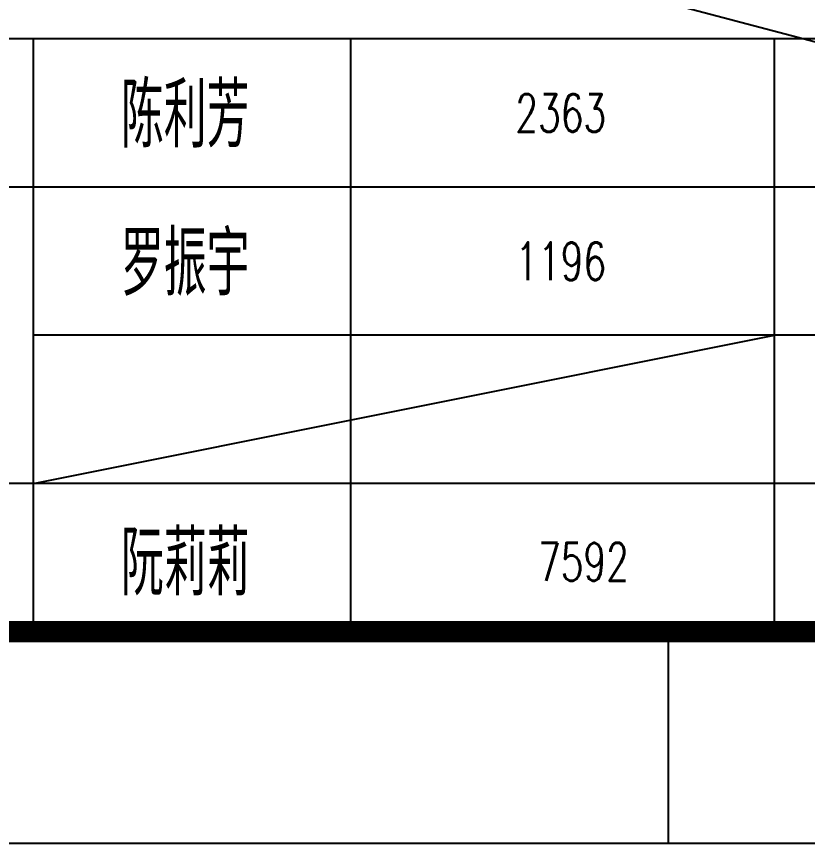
# Model space of a CAD drawing. Extents: x 93518 to 937116, y -359949 to 58022.
# Drawn here: x 896452 to 898320, y -188531 to -186576 of the extents above; entities that cross this region are included whole.
import ezdxf

# ---------------------------------------------------------------- set-up
doc = ezdxf.new("R2010")
doc.units = 0
doc.header["$LTSCALE"] = 1000
doc.header["$MEASUREMENT"] = 0
doc.layers.get('0').update_dxf_attribs({"color": 8, "linetype": 'CONTINUOUS'})
doc.layers.add('-人员定位', color=6, linetype='CONTINUOUS')
doc.layers.add('PUB_TEXT', color=8, linetype='CONTINUOUS')
doc.styles.add('HZ', font='geditxt.shx', dxfattribs={"width": 0.8, "bigfont": 'dxt.shx'})

# ---------------------------------------------------------------- blocks, each defined once
blk = doc.blocks.new('GEDI_WK_A11')
at = {"color": 3}
blk.add_line((900, 0), (900, 10), dxfattribs=at)
for points, const_width in [([(0, 0), (1050, 0), (1050, 594), (0, 594)], 0.1), ([(25, 10), (1040, 10), (1040, 584), (25, 584)], 1)]:
    blk.add_lwpolyline(points, close=True, dxfattribs=dict(at, const_width=const_width))
blk = doc.blocks.new('GEDI_TQ_2012')
at = {"color": 2}
for p, q in [((0, 28), (-180, 28)), ((-170, 0), (-170, 28)), ((-155, 0), (-155, 28)), ((-135, 0), (-135, 28)), ((-90, 21), (-180, 21)), ((0, 14), (-170, 14)), ((0, 7), (-180, 7))]:
    blk.add_line(p, q, dxfattribs=at)
at = {"color": 7}
blk.add_line((0, 0), (-180, 0), dxfattribs=at)

msp = doc.modelspace()

# ---------------------------------------------------------------- linework, layer by layer
at = {"layer": '-人员定位'}
msp.add_line((684791.4, -130128.9), (905491.4, -188528.9), dxfattribs=at)
at = {"color": 1}
msp.add_line((896491.4, -187678.9), (898241.4, -187328.9), dxfattribs=at)

# ---------------------------------------------------------------- block references
at = {"xscale": 50, "yscale": 50, "zscale": 50}
for name, p in [('GEDI_WK_A11', (852991.4, -188528.9)), ('GEDI_TQ_2012', (904991.4, -188028.9))]:
    msp.add_blockref(name, p, dxfattribs=at)

# ---------------------------------------------------------------- texts
at = {"layer": 'PUB_TEXT', "style": 'HZ', "width": 0.7}
for s, height, p in [('陈利芳', 152.13, (896698.2, -186885.6)), ('2363', 89.28, (897629.7, -186848.9)), ('罗振宇', 152.13, (896698.2, -187235.6)), ('1196', 89.28, (897629.7, -187198.9)), ('阮莉莉', 152.13, (896698.2, -187943.4)), ('7592', 89.28, (897683.3, -187908.7))]:
    msp.add_text(s, height=height, dxfattribs=at).set_placement(p)

doc.saveas('drawing.dxf')
